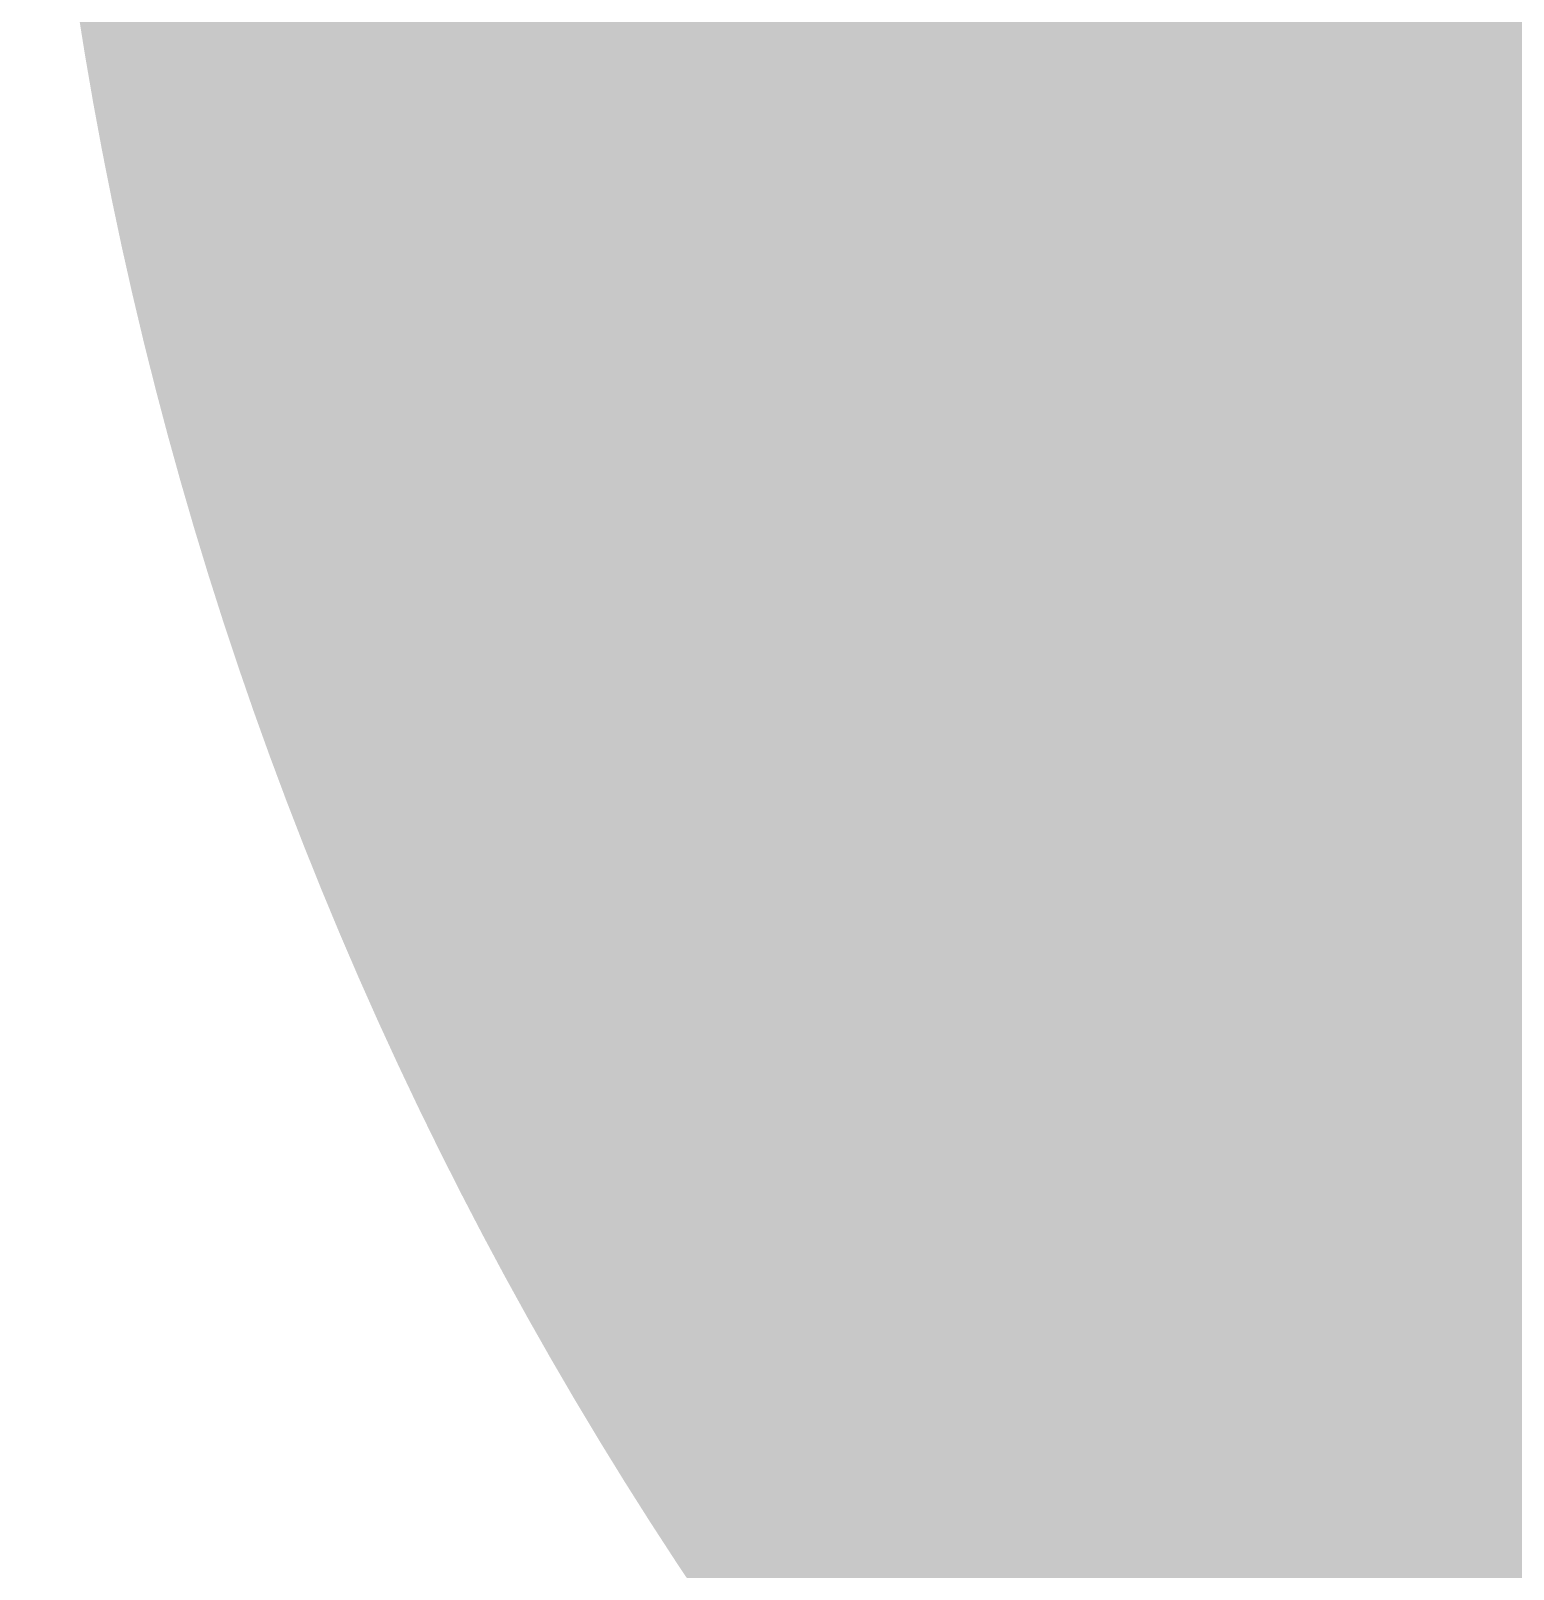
# Model space of a CAD drawing. Header units: inches. Extents: x -2 to 289, y -4 to 187.
# Drawn here: x 72.4974 to 72.6109, y 22.3208 to 22.4386 of the extents above; entities that cross this region are included whole.
import ezdxf

# ---------------------------------------------------------------- set-up
doc = ezdxf.new("R2010")
doc.units = ezdxf.units.IN
for name, color, linetype in [('Bottom Layer', 5, 'Continuous'), ('Drill Drawing', 1, 'Continuous'), ('Layer 1', 16, 'Continuous'), ('Layer 2', 76, 'Continuous'), ('Top Layer', 1, 'Continuous')]:
    doc.layers.add(name, color=color, linetype=linetype)

msp = doc.modelspace()

# ---------------------------------------------------------------- hatches: boundary and pattern name
at = {"layer": 'Bottom Layer'}
h = msp.add_hatch(color=5, dxfattribs=at)
edge = h.paths.add_edge_path()
edge.add_arc((72.7975, 22.48622), 0.3, 0, 360)
at = {"layer": 'Layer 1'}
h = msp.add_hatch(color=16, dxfattribs=at)
edge = h.paths.add_edge_path()
edge.add_arc((72.7975, 22.48622), 0.3, 0, 360)
at = {"layer": 'Layer 2'}
h = msp.add_hatch(color=76, dxfattribs=at)
edge = h.paths.add_edge_path()
edge.add_arc((72.7975, 22.48622), 0.3, 0, 360)
at = {"layer": 'Top Layer'}
h = msp.add_hatch(color=1, dxfattribs=at)
edge = h.paths.add_edge_path()
edge.add_arc((72.7975, 22.48622), 0.3, 0, 360)

# ---------------------------------------------------------------- linework, layer by layer
at = {"layer": 'Drill Drawing', "const_width": 0.0508}
msp.add_lwpolyline([(72.5435, 22.23222), (72.6705, 22.48622)], dxfattribs=at)

doc.saveas('drawing.dxf')
